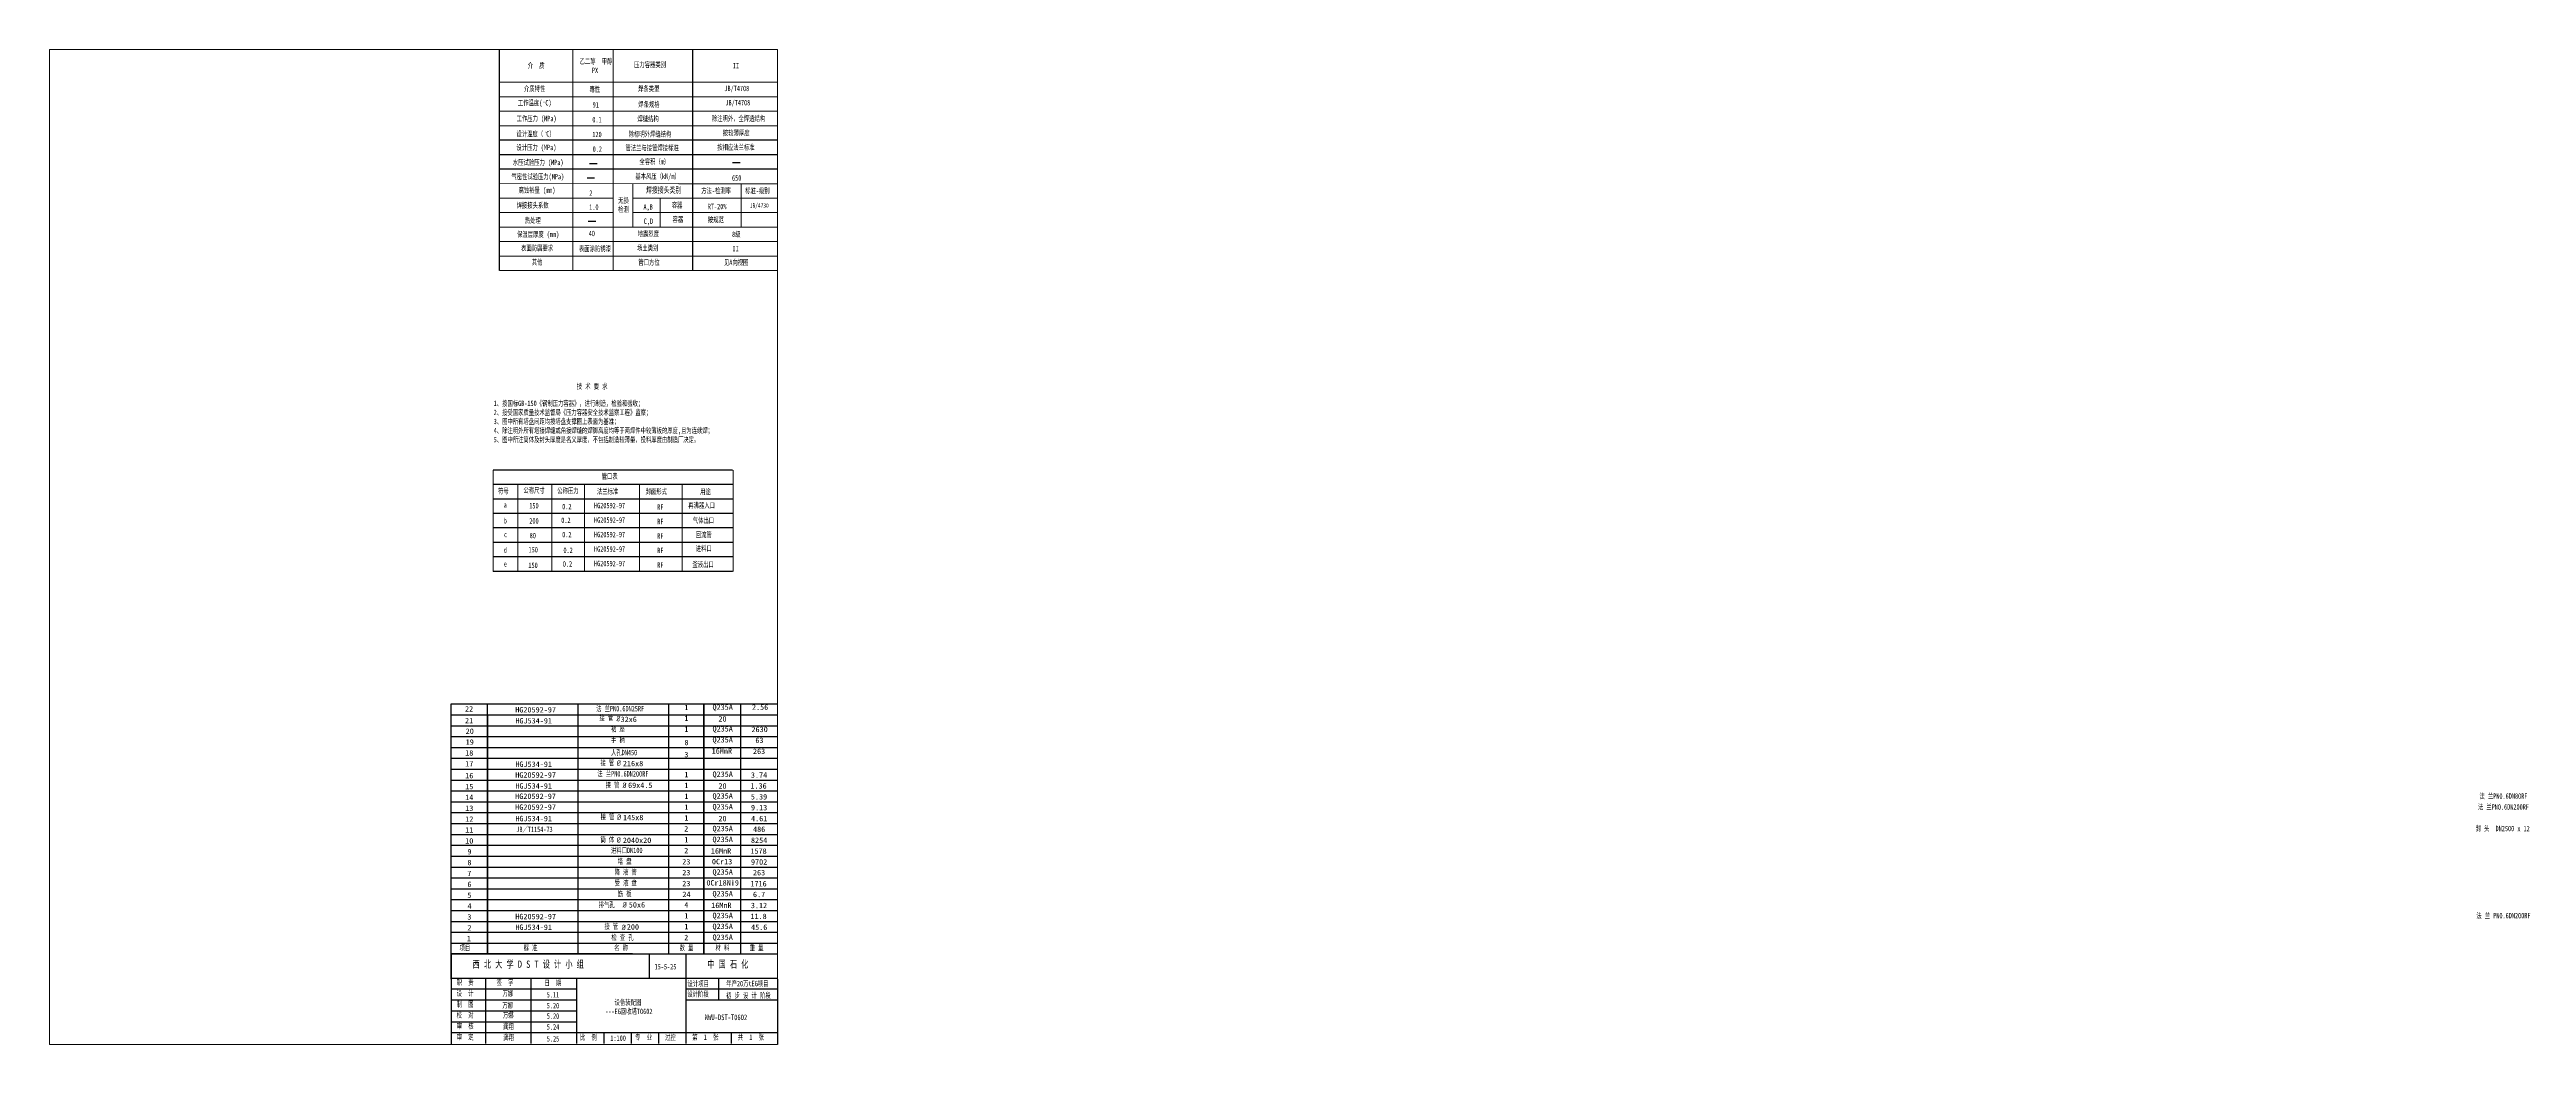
# Paper-space layout '布局1' of a CAD drawing. Header units: inches. Extents: x -164 to 55, y -110 to 22.
# Drawn here: x 0 to 54.7, y 0 to 22 of the extents above; entities outside this region: 2.
import ezdxf

# ---------------------------------------------------------------- set-up
doc = ezdxf.new("R2010")
doc.units = ezdxf.units.IN
doc.header["$MEASUREMENT"] = 0
for name, color, linetype, lineweight in [('内边框', 7, 'Continuous', 30), ('外边框', 7, 'Continuous', 30), ('文字线', 7, 'Continuous', 0), ('粗实线', 7, 'Continuous', 35), ('细线层', 7, 'Continuous', 0)]:
    doc.layers.add(name, color=color, linetype=linetype, lineweight=lineweight)
for name, color, linetype in [('文字', 7, 'Continuous'), ('文字层', 7, 'Continuous'), ('细实线', 7, 'Continuous')]:
    doc.layers.add(name, color=color, linetype=linetype)
doc.styles.add('PC_TEXTSTYLE', font='isocp.shx', dxfattribs={"width": 0.8, "bigfont": 'hzfs.shx'})
doc.styles.get("Standard").update_dxf_attribs({"font": '', "width": 0.7, "height": 3.5})
doc.styles.get('Standard').set_extended_font_data('FangSong_GB2312')

# ---------------------------------------------------------------- blocks, each defined once
blk = doc.blocks.new('标题栏下')
at = {"layer": '内边框'}
for p, q in [((1207.146, -1573.567), (1203.146, -1573.567)), ((1203.146, -1573.567), (1210.346, -1573.567)), ((1203.146, -1574.127), (1203.146, -1573.567)), ((1203.146, -1573.567), (1203.146, -1575.567)), ((1210.346, -1574.127), (1210.346, -1575.567)), ((1210.346, -1574.567), (1210.346, -1575.567))]:
    blk.add_line(p, q, dxfattribs=at)
at = {"layer": '外边框'}
for p, q in [((1203.146, -1573.567), (1203.146, -1568.047)), ((1203.946, -1573.567), (1203.946, -1568.047)), ((1205.946, -1573.567), (1205.946, -1568.047)), ((1207.946, -1573.567), (1207.946, -1568.047)), ((1208.72, -1573.567), (1208.72, -1568.047)), ((1209.533, -1573.567), (1209.533, -1568.047)), ((1207.523, -1574.1), (1207.523, -1573.567)), ((1208.326, -1574.1), (1208.326, -1573.567)), ((1203.146, -1574.1), (1210.335, -1574.1)), ((1203.146, -1574.341), (1205.915, -1574.341)), ((1203.907, -1575.546), (1203.907, -1574.1)), ((1204.911, -1575.546), (1204.911, -1574.1)), ((1205.915, -1575.546), (1205.915, -1574.1)), ((1208.326, -1575.546), (1208.326, -1574.1)), ((1208.326, -1574.341), (1210.335, -1574.341)), ((1209.053, -1574.582), (1209.053, -1574.1)), ((1203.146, -1574.582), (1205.915, -1574.582)), ((1203.146, -1574.823), (1205.915, -1574.823)), ((1208.326, -1574.582), (1210.335, -1574.582)), ((1203.146, -1575.064), (1205.915, -1575.064)), ((1203.146, -1575.305), (1210.335, -1575.305)), ((1206.518, -1575.546), (1206.518, -1575.305)), ((1207.121, -1575.546), (1207.121, -1575.305)), ((1207.723, -1575.546), (1207.723, -1575.305)), ((1209.331, -1575.546), (1209.331, -1575.305))]:
    blk.add_line(p, q, dxfattribs=at)
at = {"layer": '细实线'}
for p, q in [((1203.146, -1568.047), (1210.346, -1568.047)), ((1203.146, -1568.287), (1210.346, -1568.287)), ((1203.946, -1568.287), (1203.946, -1573.567)), ((1208.72, -1568.047), (1208.72, -1573.567)), ((1203.146, -1568.527), (1210.346, -1568.527)), ((1203.146, -1568.767), (1210.346, -1568.767)), ((1203.146, -1569.007), (1210.346, -1569.007)), ((1203.146, -1569.247), (1210.346, -1569.247)), ((1203.146, -1569.487), (1210.346, -1569.487)), ((1203.146, -1569.727), (1210.346, -1569.727)), ((1203.146, -1569.967), (1210.346, -1569.967)), ((1203.146, -1570.207), (1210.346, -1570.207)), ((1203.146, -1570.447), (1210.346, -1570.447)), ((1203.146, -1570.687), (1210.346, -1570.687)), ((1203.146, -1570.927), (1210.346, -1570.927)), ((1203.146, -1571.167), (1210.346, -1571.167)), ((1203.146, -1571.407), (1210.346, -1571.407)), ((1203.146, -1571.647), (1210.346, -1571.647)), ((1203.146, -1571.887), (1210.346, -1571.887)), ((1203.146, -1572.127), (1210.346, -1572.127)), ((1203.146, -1572.367), (1210.346, -1572.367)), ((1203.146, -1572.607), (1210.346, -1572.607)), ((1203.146, -1572.847), (1210.346, -1572.847)), ((1203.146, -1573.087), (1210.346, -1573.087)), ((1203.146, -1573.327), (1210.346, -1573.327))]:
    blk.add_line(p, q, dxfattribs=at)
at = {"layer": '文字', "lineweight": 30, "char_height": 0.12}
for s, insert, width, attachment_point in [('{\\fSimSun|b0|i0|c134|p2;法 兰PN0.6DN25RF}', (1206.873, -1568.157), 1.99965, 5), ('{\\fSimSun|b0|i0|c134|p2;接 管}', (1206.439, -1569.285), 0.28789, 1), ('{\\fSimSun|b0|i0|c134|p2;法 兰PN0.6DN200RF}', (1206.933, -1569.596), 1.99965, 5), ('{\\fSimSun|b0|i0|c134|p2;人孔DN450}', (1206.671, -1569.059), 0.70525, 1), ('{\\fSimSun|b0|i0|c134|p2;筒 体}', (1206.438, -1570.981), 0.38515, 1)]:
    blk.add_mtext(s, dxfattribs=dict(at, insert=insert, width=width, attachment_point=attachment_point))
for s, width, insert, attachment_point in [('{\\fSimSun|b0|i0|c134|p2;裙 座}', 12.23546, (1206.671, -1568.538), 1), ('{\\fSimSun|b0|i0|c134|p2;手 柄}', 20.59661, (1206.671, -1568.778), 1), ('{\\fSimSun|b0|i0|c134|p2;接 管}', 12.23546, (1206.553, -1569.774), 1), ('{\\fSimSun|b0|i0|c134|p2;法 兰PN0.6DN80RF}', 84.98512, (1248.439, -1570.087), 5), ('{\\fSimSun|b0|i0|c134|p2;接 管}', 12.23546, (1206.442, -1570.478), 1), ('{\\fSimSun|b0|i0|c134|p2;法 兰PN0.6DN200RF}', 84.98512, (1248.439, -1570.327), 5), ('{\\fSimSun|b0|i0|c134|p2;封 头  DN2500 x 12}', 84.98512, (1248.423, -1570.803), 5), ('{\\fSimSun|b0|i0|c134|p2;进料口DN100}', 38.57413, (1206.671, -1571.219), 1), ('{\\fSimSun|b0|i0|c134|p2;降 液 管}', 30.33708, (1206.751, -1571.699), 1), ('{\\fSimSun|b0|i0|c134|p2;塔 盘}', 19.76085, (1206.819, -1571.459), 1), ('{\\fSimSun|b0|i0|c134|p2;受 液 盘}', 27.08286, (1206.751, -1571.939), 1), ('{\\fSimSun|b0|i0|c134|p2;筋 板}', 22.4261, (1206.819, -1572.179), 1), ('{\\fSimSun|b0|i0|c134|p2;排气孔}', 19.48213, (1206.401, -1572.419), 1), ('{\\fSimSun|b0|i0|c134|p2;法 兰} PN0.6DN200RF', 84.98512, (1248.439, -1572.727), 5), ('{\\fSimSun|b0|i0|c134|p2;接 管}', 12.23546, (1206.526, -1572.899), 1), ('{\\fSimSun|b0|i0|c134|p2;检 查 孔}', 22.31286, (1206.68, -1573.139), 1)]:
    blk.add_mtext_dynamic_manual_height_columns(s, width=width, gutter_width=17.5, heights=[0], dxfattribs=dict(at, insert=insert, attachment_point=attachment_point))
at = {"layer": '文字', "char_height": 0.12, "width": 0.47365, "attachment_point": 1}
for s, insert in [('{\\fSimSun|b0|i0|c134|p2;项目}', (1203.33, -1573.371)), ('{\\fSimSun|b0|i0|c134|p2;标 准}', (1204.744, -1573.371)), ('{\\fSimSun|b0|i0|c134|p2;名 称}', (1206.743, -1573.371)), ('{\\fSimSun|b0|i0|c134|p2;数 量}', (1208.185, -1573.371)), ('{\\fSimSun|b0|i0|c134|p2;材 料}', (1208.978, -1573.371)), ('{\\fSimSun|b0|i0|c134|p2;重 量}', (1209.731, -1573.371))]:
    blk.add_mtext(s, dxfattribs=dict(at, insert=insert))
at = {"layer": '文字层'}
for s, p in [('22', (1203.449, -1568.215)), ('21', (1203.449, -1568.473)), ('HG20592-97', (1204.558, -1568.234)), ('HGJ534-91', (1204.56, -1568.477)), ('32x6', (1206.882, -1568.446)), ('1', (1208.29, -1568.183)), ('1', (1208.29, -1568.423)), ('Q235A', (1208.911, -1568.176)), ('20', (1209.042, -1568.436)), ('2.56', (1209.782, -1568.176)), ('20', (1203.463, -1568.707)), ('19', (1203.463, -1568.947)), ('8', (1208.292, -1568.958)), ('1', (1208.29, -1568.663)), ('Q235A', (1208.911, -1568.656)), ('Q235A', (1208.911, -1568.896)), ('2630', (1209.771, -1568.668)), ('63', (1209.857, -1568.908)), ('18', (1203.453, -1569.187)), ('17', (1203.453, -1569.427)), ('HGJ534-91', (1204.56, -1569.437)), ('216x8', (1206.933, -1569.421)), ('3', (1208.29, -1569.224)), ('1', (1208.29, -1569.664)), ('16MnR', (1208.893, -1569.144)), ('Q235A', (1208.911, -1569.657)), ('263', (1209.804, -1569.151)), ('16', (1203.453, -1569.689)), ('15', (1203.453, -1569.929)), ('14', (1203.453, -1570.169)), ('HG20592-97', (1204.556, -1570.144)), ('HG20592-97', (1204.558, -1569.674)), ('HGJ534-91', (1204.56, -1569.917)), ('69x4.5', (1207.047, -1569.902)), ('1', (1208.29, -1569.904)), ('1', (1208.29, -1569.904)), ('1', (1208.29, -1570.144)), ('Q235A', (1208.911, -1570.137)), ('20', (1209.042, -1569.917)), ('1.36', (1209.748, -1569.916)), ('3.74', (1209.758, -1569.676)), ('5.39', (1209.758, -1570.156)), ('13', (1203.453, -1570.409)), ('12', (1203.453, -1570.649)), ('HG20592-97', (1204.557, -1570.384)), ('HGJ534-91', (1204.56, -1570.637)), ('145x8', (1206.936, -1570.613)), ('1', (1208.29, -1570.384)), ('1', (1208.29, -1570.624)), ('Q235A', (1208.911, -1570.377)), ('20', (1209.042, -1570.637)), ('4.61', (1209.762, -1570.636)), ('9.13', (1209.76, -1570.396)), ('11', (1203.453, -1570.889)), ('10', (1203.453, -1571.129)), ('2040x20', (1206.932, -1571.117)), ('2', (1208.286, -1570.863)), ('1', (1208.29, -1571.104)), ('Q235A', (1208.911, -1570.857)), ('Q235A', (1208.911, -1571.097)), ('8254', (1209.76, -1571.116)), ('486', (1209.806, -1570.872)), ('7', (1203.499, -1571.849)), ('8', (1203.502, -1571.609)), ('9', (1203.502, -1571.369)), ('23', (1208.243, -1571.591)), ('23', (1208.243, -1571.831)), ('2', (1208.286, -1571.343)), ('16MnR', (1208.876, -1571.352)), ('0Cr13', (1208.898, -1571.588)), ('Q235A', (1208.911, -1571.817)), ('1578', (1209.748, -1571.356)), ('9702', (1209.76, -1571.596)), ('263', (1209.804, -1571.832)), ('5', (1203.5, -1572.329)), ('6', (1203.502, -1572.089)), ('23', (1208.243, -1572.071)), ('24', (1208.247, -1572.311)), ('0Cr18Ni9', (1208.776, -1572.056)), ('Q235A', (1208.911, -1572.297)), ('1716', (1209.748, -1572.076)), ('6.7', (1209.804, -1572.312)), ('3', (1203.5, -1572.809)), ('4', (1203.504, -1572.569)), ('HG20592-97', (1204.559, -1572.801)), ('50x6', (1207.064, -1572.542)), ('4', (1208.289, -1572.543)), ('1', (1208.29, -1572.784)), ('16MnR', (1208.883, -1572.552)), ('Q235A', (1208.911, -1572.777)), ('11.8', (1209.748, -1572.796)), ('3.12', (1209.758, -1572.556)), ('1', (1203.49, -1573.289)), ('2', (1203.501, -1573.049)), ('HGJ534-91', (1204.56, -1573.037)), ('200', (1207.02, -1573.03)), ('2', (1208.286, -1573.263)), ('1', (1208.29, -1573.024)), ('Q235A', (1208.911, -1573.017)), ('Q235A', (1208.911, -1573.257)), ('45.6', (1209.762, -1573.036))]:
    blk.add_text(s, height=0.12, dxfattribs=at).set_placement(p)
at = {"layer": '文字层', "insert": (1206.414, -1568.289), "char_height": 0.12, "attachment_point": 1}
blk.add_mtext_dynamic_manual_height_columns('{\\fSimSun|b0|i0|c134|p2;接 管}', width=12.23546, gutter_width=17.5, heights=[0], dxfattribs=at)
at = {"layer": '文字层', "char_height": 0.12, "attachment_point": 5}
for insert in [(1206.833, -1568.37), (1206.845, -1569.353), (1206.968, -1569.842), (1206.848, -1570.546), (1206.844, -1571.049), (1206.974, -1572.482), (1206.952, -1572.98)]:
    blk.add_mtext('{\\fISOCPEUR|b0|i0|c0|p34;%%C}', dxfattribs=dict(at, insert=insert))
at = {"layer": '文字层', "insert": (1204.58, -1570.756), "char_height": 0.12, "width": 0.88727, "attachment_point": 1}
blk.add_mtext('JB{\\Fromans|c134;／}T1154-73', dxfattribs=at)
at = {"layer": '文字线'}
for s, insert, char_height, width, attachment_point in [('{\\fFangSong|b0|i0|c134|p49;西 北 大 学 D S T 设 计 小 组}', (1203.617, -1573.713), 0.16071, 3.72505, 1), ('15-5-25', (1207.632, -1573.788), 0.1205, 0.80356, 1), ('{\\fFangSong|b0|i0|c134|p49;中 国 石 化}', (1208.797, -1573.713), 0.16071, 3.72505, 1), ('{\\fFangSong|b0|i0|c134|p49;职  责}', (1203.263, -1574.134), 0.12053, 0.80356, 1), ('{\\fFangSong|b0|i0|c134|p49;设  计}', (1203.263, -1574.375), 0.12053, 0.80356, 1), ('{\\fFangSong|b0|i0|c134|p49;签  字}', (1204.145, -1574.134), 0.12053, 0.80356, 1), ('{\\fFangSong|b0|i0|c134|p49;万娜}', (1204.276, -1574.381), 0.12053, 0.80356, 1), ('{\\fFangSong|b0|i0|c134|p49;日  期}', (1205.201, -1574.145), 0.12053, 0.80356, 1), ('{\\fFangSong|b0|i0|c134|p49;5.11}', (1205.252, -1574.408), 0.12053, 0.80356, 1), ('{\\fFangSong|b0|i0|c134|p49;设计阶段}', (1208.355, -1574.525), 0.12053, 0.92109, 7), ('{\\fFangSong|b0|i0|c134|p49;设计项目}', (1208.358, -1574.298), 0.12053, 0.92109, 7), ('{\\fFangSong|b0|i0|c134|p49;初 步 设 计 阶段}', (1209.21, -1574.555), 0.12053, 0.98779, 7), ('{\\fFangSong|b0|i0|c134|p49;年产20万tEG项目}', (1209.213, -1574.296), 0.12053, 0.92109, 7), ('{\\fFangSong|b0|i0|c134|p49;校  对}', (1203.263, -1574.857), 0.12053, 0.80356, 1), ('{\\fFangSong|b0|i0|c134|p49;制  图}', (1203.263, -1574.616), 0.12053, 0.80356, 1), ('{\\fFangSong|b0|i0|c134|p49;万娜}', (1204.27, -1574.645), 0.12053, 0.80356, 1), ('{\\fFangSong|b0|i0|c134|p49;万娜}', (1204.284, -1574.858), 0.12053, 0.80356, 1), ('{\\fFangSong|b0|i0|c134|p49;5.20}', (1205.252, -1574.649), 0.12053, 0.80356, 1), ('{\\fFangSong|b0|i0|c134|p49;5.20}', (1205.253, -1574.878), 0.12053, 0.80356, 1), ('{\\fFangSong|b0|i0|c134|p49;   设备装配图\\P---EG回收塔T0602}', (1206.543, -1574.909), 0.12053, 1.08003, 7), ('{\\H2.544x; NWU-DST-T0602\\H0.5999x; }   ', (1208.672, -1574.903), 0.04936, 1.41262, 1), ('{\\fFangSong|b0|i0|c134|p49;审  核}', (1203.263, -1575.098), 0.12053, 0.80356, 1), ('{\\fFangSong|b0|i0|c134|p49;审  定}', (1203.263, -1575.34), 0.12053, 0.80356, 1), ('{\\fFangSong|b0|i0|c134|p49;龚翔}', (1204.288, -1575.107), 0.12053, 0.80356, 1), ('{\\fFangSong|b0|i0|c134|p49;龚翔}', (1204.293, -1575.349), 0.12053, 0.80356, 1), ('{\\fFangSong|b0|i0|c134|p49;5.24}', (1205.253, -1575.119), 0.12053, 0.80356, 1), ('{\\fFangSong|b0|i0|c134|p49;5.25}', (1205.253, -1575.381), 0.12053, 0.80356, 1), ('{\\fFangSong|b0|i0|c134|p49;比  例}', (1205.985, -1575.348), 0.12053, 0.80356, 1), ('1:100', (1206.655, -1575.366), 0.1205, 0.80356, 1), ('{\\fFangSong|b0|i0|c134|p49;专  业}', (1207.203, -1575.345), 0.12053, 0.80356, 1), ('{\\fFangSong|b0|i0|c134|p49;过控}', (1207.863, -1575.35), 0.12053, 0.80356, 1), ('第  1  张', (1208.461, -1575.345), 0.1205, 0.80356, 1), ('共  1  张', (1209.467, -1575.345), 0.1205, 0.80356, 1)]:
    blk.add_mtext(s, dxfattribs=dict(at, insert=insert, char_height=char_height, width=width, attachment_point=attachment_point))
blk = doc.blocks.new('中间文字')
at = {"layer": '外边框'}
for p, q in [((1209.633, -1564.946), (1204.352, -1564.946)), ((1209.633, -1565.266), (1204.352, -1565.266)), ((1209.633, -1565.586), (1204.352, -1565.586)), ((1209.633, -1565.906), (1204.352, -1565.906)), ((1209.633, -1566.226), (1204.352, -1566.226)), ((1209.633, -1566.546), (1204.352, -1566.546)), ((1209.633, -1566.866), (1204.352, -1566.866)), ((1209.633, -1567.186), (1204.352, -1567.186))]:
    blk.add_line(p, q, dxfattribs=at)
at = {"layer": '细线层'}
for p, q in [((1204.352, -1564.946), (1204.352, -1567.186)), ((1209.644, -1564.946), (1209.644, -1567.186)), ((1204.892, -1565.266), (1204.892, -1567.186)), ((1205.646, -1565.266), (1205.646, -1567.186)), ((1206.362, -1565.266), (1206.362, -1567.186)), ((1207.578, -1565.266), (1207.578, -1567.186)), ((1208.523, -1565.266), (1208.523, -1567.186))]:
    blk.add_line(p, q, dxfattribs=at)
at = {"layer": '文字层', "attachment_point": 1}
for s, insert, char_height, width in [('{\\fSimSun|b0|i0|c134|p2;\\H1.5x;1、按国标GB-150《钢制压力容器》，进行制造，检验和验收；\\P2、接受国家质量技术监督局《压力容器安全技术监察工程》监察；\\P3、图中所有塔盘间距均按塔盘支撑圈上表面为基准；\\P4、除注明外所有塔接焊缝或角接焊缝的焊脚高度均等于两焊件中较薄板的厚度,且为连续焊； \\P5、图中所注筒体及封头厚度是名义厚度，不包括制造较薄量，投料厚度由制造厂决定。}', (1204.36, -1563.413), 0.08, 6.20533), ('{\\fSimSun|b0|i0|c134|p2;\\H0.5x;  技 术 要 求}', (1206.058, -1563.036), 0.24, 3.51731), ('{\\fSimSun|b0|i0|c134|p2;管口表}', (1206.744, -1565.026), 0.12, 0.79812), ('{\\fSimSun|b0|i0|c134|p2;符号}', (1204.456, -1565.349), 0.12, 0.79812), ('{\\fSimSun|b0|i0|c134|p2;a}', (1204.58, -1565.655), 0.12, 0.79812), ('{\\fSimSun|b0|i0|c134|p2;公称尺寸}', (1205.017, -1565.335), 0.12, 0.79812), ('{\\fSimSun|b0|i0|c134|p2;150}', (1205.146, -1565.674), 0.12, 0.79812), ('{\\fSimSun|b0|i0|c134|p2;公称压力}', (1205.763, -1565.344), 0.12, 0.79812), ('{\\fSimSun|b0|i0|c134|p2;0.2}', (1205.872, -1565.692), 0.12, 0.79812), ('{\\fSimSun|b0|i0|c134|p2;HG20592-97 }', (1206.575, -1565.67), 0.12, 0.79812), ('{\\fSimSun|b0|i0|c134|p2;法兰标准}', (1206.639, -1565.357), 0.12, 0.79812), ('{\\fSimSun|b0|i0|c134|p2;封面形式}', (1207.713, -1565.359), 0.12, 0.79812), ('{\\fSimSun|b0|i0|c134|p2;RF}', (1207.97, -1565.702), 0.12, 0.79812), ('{\\fSimSun|b0|i0|c134|p2;再沸器入口}', (1208.655, -1565.667), 0.12, 0.79812), ('{\\fSimSun|b0|i0|c134|p2;用途}', (1208.917, -1565.365), 0.12, 0.79812), ('{\\fSimSun|b0|i0|c134|p2;b}', (1204.583, -1566.006), 0.12, 0.79812), ('{\\fSimSun|b0|i0|c134|p2;200}', (1205.147, -1566.009), 0.12, 0.79812), ('{\\fSimSun|b0|i0|c134|p2;0.2}', (1205.851, -1565.995), 0.12, 0.79812), ('{\\fSimSun|b0|i0|c134|p2;HG20592-97 }', (1206.575, -1565.99), 0.12, 0.79812), ('{\\fSimSun|b0|i0|c134|p2;RF}', (1207.97, -1566.022), 0.12, 0.79812), ('{\\fSimSun|b0|i0|c134|p2;气体出口}', (1208.755, -1565.998), 0.12, 0.79812), ('{\\fSimSun|b0|i0|c134|p2;d}', (1204.582, -1566.652), 0.12, 0.79812), ('{\\fSimSun|b0|i0|c134|p2;c}', (1204.587, -1566.31), 0.12, 0.79812), ('{\\fSimSun|b0|i0|c134|p2;150}', (1205.13, -1566.646), 0.12, 0.79812), ('{\\fSimSun|b0|i0|c134|p2;80}', (1205.155, -1566.333), 0.12, 0.79812), ('{\\fSimSun|b0|i0|c134|p2;0.2}', (1205.872, -1566.312), 0.12, 0.79812), ('{\\fSimSun|b0|i0|c134|p2;0.2}', (1205.9, -1566.657), 0.12, 0.79812), ('{\\fSimSun|b0|i0|c134|p2;HG20592-97 }', (1206.575, -1566.31), 0.12, 0.79812), ('{\\fSimSun|b0|i0|c134|p2;HG20592-97 }', (1206.575, -1566.63), 0.12, 0.79812), ('{\\fSimSun|b0|i0|c134|p2;RF}', (1207.97, -1566.342), 0.12, 0.79812), ('{\\fSimSun|b0|i0|c134|p2;RF}', (1207.97, -1566.662), 0.12, 0.79812), ('{\\fSimSun|b0|i0|c134|p2;进料口}', (1208.821, -1566.618), 0.12, 0.79812), ('{\\fSimSun|b0|i0|c134|p2;回流管}', (1208.82, -1566.315), 0.12, 0.79812), ('{\\fSimSun|b0|i0|c134|p2;e}', (1204.582, -1566.959), 0.12, 0.79812), ('{\\fSimSun|b0|i0|c134|p2;150}', (1205.127, -1566.988), 0.12, 0.79812), ('{\\fSimSun|b0|i0|c134|p2;0.2}', (1205.886, -1566.96), 0.12, 0.79812), ('{\\fSimSun|b0|i0|c134|p2;HG20592-97 }', (1206.575, -1566.95), 0.12, 0.79812), ('{\\fSimSun|b0|i0|c134|p2;RF}', (1207.97, -1566.982), 0.12, 0.79812), ('{\\fSimSun|b0|i0|c134|p2;釜液出口}', (1208.747, -1566.971), 0.12, 0.79812)]:
    blk.add_mtext(s, dxfattribs=dict(at, insert=insert, char_height=char_height, width=width))
blk = doc.blocks.new('标题栏上')
at = {"layer": '外边框'}
for p, q in [((1208.472, -1556.983), (1208.472, -1561.866)), ((1210.346, -1558.986), (1204.21, -1558.986)), ((1210.346, -1559.306), (1204.21, -1559.306)), ((1210.346, -1559.626), (1204.21, -1559.626))]:
    blk.add_line(p, q, dxfattribs=at)
at = {"layer": '文字层'}
for p, q in [((1206.197, -1559.502), (1206.365, -1559.502)), ((1209.355, -1559.478), (1209.523, -1559.478)), ((1206.142, -1559.82), (1206.31, -1559.82)), ((1206.17, -1560.775), (1206.338, -1560.775))]:
    blk.add_line(p, q, dxfattribs=at)
at = {"layer": '细线层'}
for p, q in [((1204.21, -1556.983), (1210.346, -1556.983)), ((1205.828, -1556.983), (1205.828, -1561.866)), ((1206.719, -1556.983), (1206.719, -1561.866)), ((1210.346, -1557.706), (1204.21, -1557.706)), ((1210.346, -1558.026), (1204.21, -1558.026)), ((1210.346, -1558.346), (1204.21, -1558.346)), ((1210.346, -1558.666), (1204.21, -1558.666)), ((1208.171, -1559.942), (1204.21, -1559.946)), ((1207.15, -1559.946), (1207.15, -1560.906)), ((1210.346, -1559.946), (1208.171, -1559.946)), ((1209.543, -1559.946), (1209.543, -1560.906)), ((1206.719, -1560.266), (1204.21, -1560.266)), ((1206.719, -1560.586), (1204.21, -1560.586)), ((1208.591, -1560.266), (1207.15, -1560.266)), ((1208.591, -1560.586), (1207.15, -1560.586)), ((1207.753, -1560.266), (1207.753, -1560.906)), ((1210.346, -1560.266), (1208.591, -1560.266)), ((1210.346, -1560.586), (1208.591, -1560.586)), ((1210.346, -1560.906), (1204.21, -1560.906)), ((1210.346, -1561.226), (1204.21, -1561.226)), ((1210.346, -1561.546), (1204.21, -1561.546)), ((1210.346, -1561.866), (1204.21, -1561.866))]:
    blk.add_line(p, q, dxfattribs=at)
at = {"layer": '文字层', "attachment_point": 1}
for s, insert, char_height, width in [('{\\fSimSun|b0|i0|c134|p2;介  质}', (1204.83, -1557.276), 0.12, 0.79812), ('{\\fSimSun|b0|i0|c134|p2;\\H1.5x;乙二醇  甲醇  \\P    PX}', (1205.975, -1557.182), 0.08, 1.61995), ('{\\fSimSun|b0|i0|c134|p2;压力容器类别}', (1207.179, -1557.256), 0.12, 1.73933), ('{\\fSimSun|b0|i0|c134|p2;II}', (1209.359, -1557.28), 0.12, 0.79812), ('{\\fSimSun|b0|i0|c134|p2;介质特性}', (1204.75, -1557.788), 0.12, 0.79812), ('{\\fSimSun|b0|i0|c134|p2;毒性}', (1206.197, -1557.8), 0.12, 0.79812), ('{\\fSimSun|b0|i0|c134|p2;焊条类型}', (1207.269, -1557.788), 0.12, 0.79812), ('{\\fSimSun|b0|i0|c134|p2;JB/T4708}', (1209.173, -1557.783), 0.12, 0.79812), ('{\\fSimSun|b0|i0|c134|p2;工作压力 (MPa)}', (1204.587, -1558.447), 0.12, 1.7672), ('{\\fSimSun|b0|i0|c134|p2;工作温度( C)}', (1204.615, -1558.1), 0.12, 1.92279), ('{\\fArial|b0|i0|c0|p32;o}', (1205.172, -1558.122), 0.04, 0.12811), ('{\\fSimSun|b0|i0|c134|p2;0.1}', (1206.259, -1558.473), 0.12, 0.79812), ('{\\fSimSun|b0|i0|c134|p2;91}', (1206.266, -1558.144), 0.12, 0.79812), ('{\\fSimSun|b0|i0|c134|p2;焊缝结构}', (1207.254, -1558.454), 0.12, 0.79812), ('{\\fSimSun|b0|i0|c134|p2;焊条规格}', (1207.274, -1558.136), 0.12, 0.79812), ('{\\fSimSun|b0|i0|c134|p2;除注明外，全焊透结构}', (1208.896, -1558.446), 0.12, 2.328), ('{\\fSimSun|b0|i0|c134|p2;JB/T4708}', (1209.196, -1558.097), 0.12, 0.79812), ('{\\fSimSun|b0|i0|c134|p2;设计压力 (MPa)}', (1204.583, -1559.086), 0.12, 1.48483), ('{\\fSimSun|b0|i0|c134|p2;设计温度（ C）}', (1204.585, -1558.786), 0.12, 1.38625), ('{\\fArial|b0|i0|c0|p32;o}', (1205.218, -1558.79), 0.04, 0.12811), ('{\\fSimSun|b0|i0|c134|p2;120}', (1206.259, -1558.798), 0.12, 0.79812), ('{\\fSimSun|b0|i0|c134|p2;0.2}', (1206.265, -1559.122), 0.12, 0.79812), ('{\\fSimSun|b0|i0|c134|p2;管法兰与接管焊接标准}', (1206.99, -1559.093), 0.12, 2.41459), ('{\\fSimSun|b0|i0|c134|p2;除标明外焊缝结构}', (1207.06, -1558.791), 0.12, 2.09111), ('{\\fSimSun|b0|i0|c134|p2;按相应法兰标准}', (1209.016, -1559.081), 0.12, 1.853), ('{\\fSimSun|b0|i0|c134|p2;按较薄厚度}', (1209.14, -1558.764), 0.12, 1.253), ('{\\fSimSun|b0|i0|c134|p2;气密性试验压力(MPa)}', (1204.471, -1559.73), 0.12, 2.05113), ('{\\fSimSun|b0|i0|c134|p2;水压试验压力 (MPa)}', (1204.505, -1559.416), 0.12, 1.48483), ('{\\fSimSun|b0|i0|c134|p2;\\H1.5x;基本风压（kN/m）}', (1207.208, -1559.721), 0.08, 2.25964), ('{\\fSimSun|b0|i0|c134|p2;全容积（m）}', (1207.298, -1559.399), 0.12, 1.08088), ('\\pt12;{\\fSimSun|b0|i0|c134|p2;腐蚀裕量 (mm)}', (1204.63, -1560.029), 0.12, 1.77244), ('{\\fSimSun|b0|i0|c134|p2;2}', (1206.191, -1560.093), 0.12, 0.79812), ('{\\fSimSun|b0|i0|c134|p2;\\H1.5x;无损\\P检测}', (1206.827, -1560.254), 0.08, 0.32882), ('{\\fSimSun|b0|i0|c134|p2;\\H1.1x;焊接接头类别}', (1207.444, -1560.019), 0.12, 1.92145), ('{\\fSimSun|b0|i0|c134|p2;方法-检测率}', (1208.662, -1560.04), 0.12, 1.478), ('{\\fSimSun|b0|i0|c134|p2;650}', (1209.342, -1559.761), 0.12, 0.79812), ('{\\fSimSun|b0|i0|c134|p2;标准-级别}', (1209.633, -1560.043), 0.12, 1.373), ('{\\fSimSun|b0|i0|c134|p2;焊接接头系数}', (1204.588, -1560.363), 0.12, 1.54948), ('{\\fSimSun|b0|i0|c134|p2;热处理}', (1204.766, -1560.696), 0.12, 0.79812), ('{\\fSimSun|b0|i0|c134|p2;1.0}', (1206.19, -1560.403), 0.12, 0.79812), ('{\\fSimSun|b0|i0|c134|p2;A,B}', (1207.387, -1560.399), 0.12, 0.75126), ('{\\fSimSun|b0|i0|c134|p2;C,D}', (1207.394, -1560.715), 0.12, 0.73545), ('{\\fSimSun|b0|i0|c134|p2;容器}', (1208.012, -1560.359), 0.12, 0.79812), ('{\\fSimSun|b0|i0|c134|p2;容器}', (1208.029, -1560.674), 0.12, 0.79812), ('{\\fSimSun|b0|i0|c134|p2;按规范}', (1208.808, -1560.684), 0.12, 0.79812), ('{\\fSimSun|b0|i0|c134|p2;RT-20%}', (1208.807, -1560.39), 0.12, 1.033), ('{\\fSimSun|b0|i0|c134|p2;\\H0.8667x;JB/4730}', (1209.735, -1560.375), 0.12, 0.79812), ('{\\fSimSun|b0|i0|c134|p2;保温层厚度 (mm)}', (1204.597, -1561.004), 0.12, 1.48912), ('{\\fSimSun|b0|i0|c134|p2;表面防腐要求}', (1204.687, -1561.305), 0.12, 1.61886), ('{\\fSimSun|b0|i0|c134|p2;表面涂防锈漆}', (1205.963, -1561.32), 0.12, 1.37237), ('{\\fSimSun|b0|i0|c134|p2;40}', (1206.179, -1560.985), 0.12, 0.79812), ('{\\fSimSun|b0|i0|c134|p2;场土类别}', (1207.245, -1561.304), 0.12, 0.79812), ('{\\fSimSun|b0|i0|c134|p2;地震烈度}', (1207.26, -1560.989), 0.12, 0.79812), ('{\\fSimSun|b0|i0|c134|p2;8级}', (1209.343, -1561.003), 0.12, 0.79812), ('{\\fSimSun|b0|i0|c134|p2;II}', (1209.352, -1561.32), 0.12, 0.79812), ('{\\fSimSun|b0|i0|c134|p2;其他}', (1204.921, -1561.618), 0.12, 0.79812), ('{\\fSimSun|b0|i0|c134|p2;管口方位}', (1207.274, -1561.622), 0.12, 0.79812), ('{\\fSimSun|b0|i0|c134|p2;见A向视图}', (1209.163, -1561.625), 0.12, 0.79812)]:
    blk.add_mtext(s, dxfattribs=dict(at, insert=insert, char_height=char_height, width=width))
at = {"layer": '文字层', "char_height": 0.04, "width": 0.04811, "attachment_point": 1, "style": 'PC_TEXTSTYLE'}
for s, insert in [('{\\fSimSun|b0|i0|c134|p2;3}', (1207.837, -1559.426)), ('{\\fSimSun|b0|i0|c134|p2;2}', (1208.044, -1559.745))]:
    blk.add_mtext(s, dxfattribs=dict(at, insert=insert))

psp = doc.layouts.new('布局1')

# ---------------------------------------------------------------- linework, layer by layer
at = {"layer": '粗实线', "lineweight": 30}
for p, q in [((9.933, 17.101), (9.933, 21.984)), ((-163.921, 0.001), (-156.721, 0.001)), ((8.04, -104.752), (8.04, -110.016))]:
    psp.add_line(p, q, dxfattribs=at)

# ---------------------------------------------------------------- block references
for name, p in [('标题栏上', (-1194.277, 1578.967)), ('中间文字', (-1194.556, 1577.643)), ('标题栏下', (-1194.277, 1575.577))]:
    psp.add_blockref(name, p, dxfattribs=at)

# ---------------------------------------------------------------- viewports
psp.add_viewport(center=(8.035, 10.997), size=(16.068, 21.9736), view_center_point=(1185.323, -1566.527), view_height=18.3113, dxfattribs=at)

doc.saveas('drawing.dxf')
